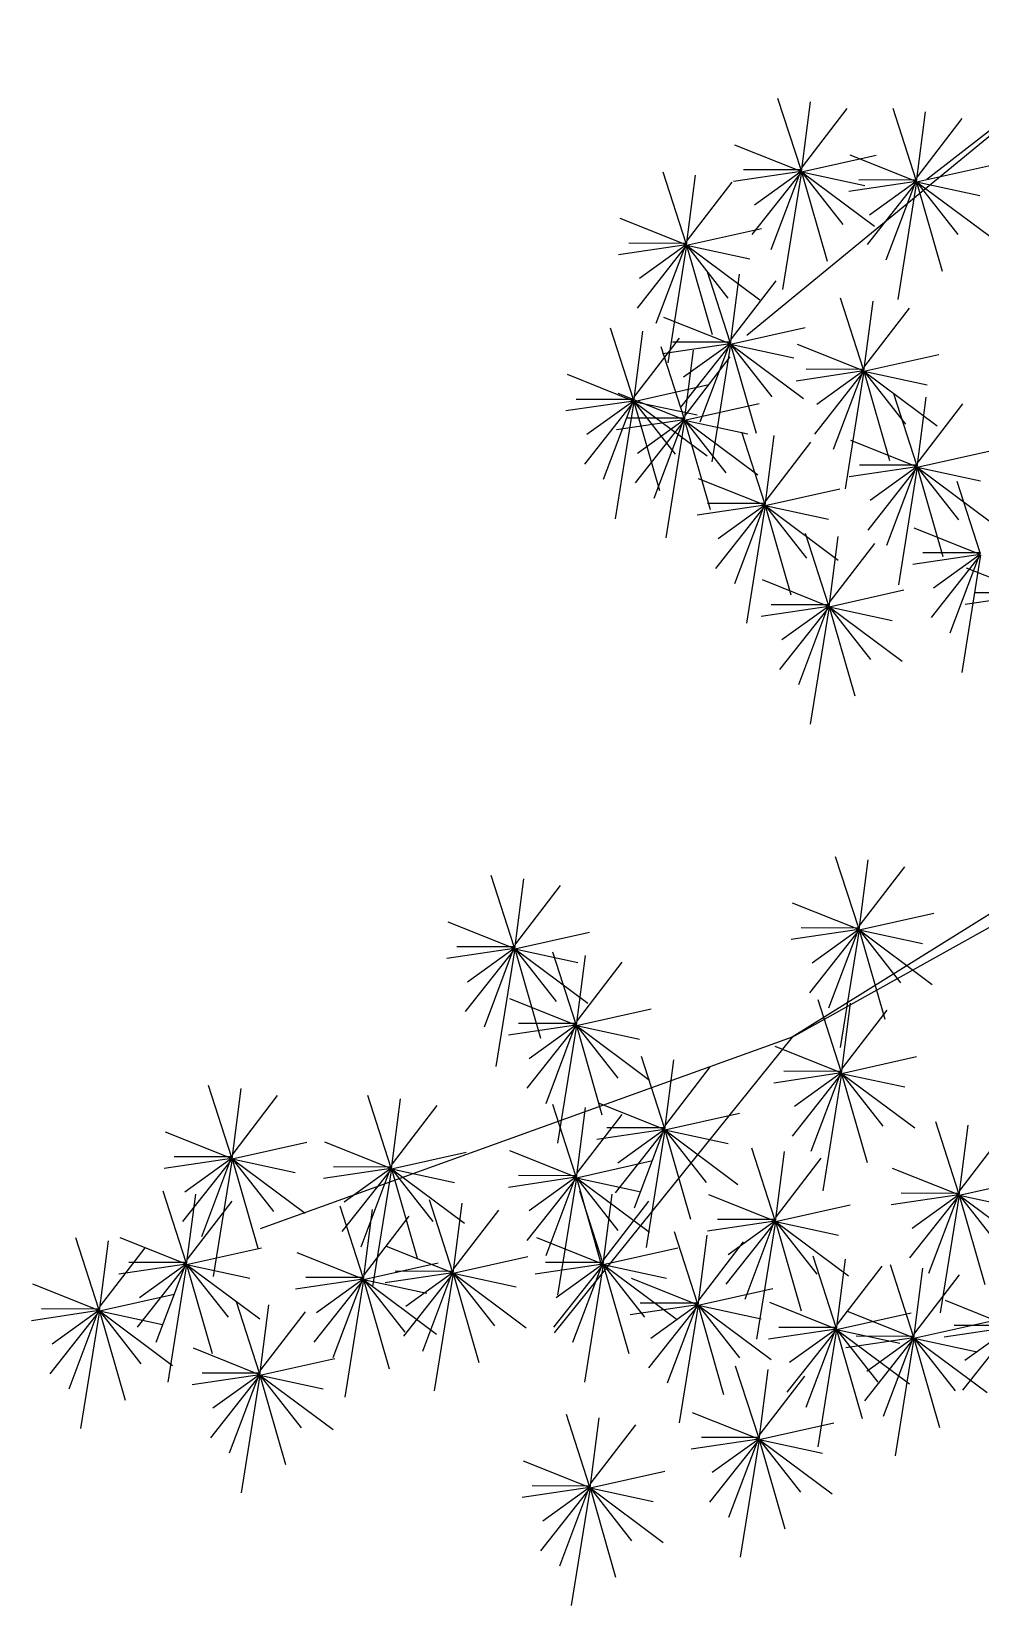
# Model space of a CAD drawing. Extents: x -5.87 to -1.56, y -0.05 to 8.99.
# Drawn here: x -5.657 to -4.517, y 5.954 to 7.847 of the extents above; entities that cross this region are included whole.
import ezdxf

# ---------------------------------------------------------------- set-up
doc = ezdxf.new("R2010")
doc.units = 0
doc.header["$MEASUREMENT"] = 0
doc.layers.get('0').update_dxf_attribs({"linetype": 'CONTINUOUS'})
doc.layers.add('01', color=1, linetype='CONTINUOUS')

msp = doc.modelspace()

# ---------------------------------------------------------------- linework, layer by layer
for p, q in [((-4.7325, 7.6805), (-4.7602, 7.7664)), ((-4.7321, 7.6782), (-4.7212, 7.7626)), ((-4.7308, 7.6844), (-4.6772, 7.7543)), ((-4.5941, 7.6684), (-4.6218, 7.7543)), ((-4.5936, 7.6661), (-4.5828, 7.7505)), ((-4.5924, 7.6723), (-4.5388, 7.7422)), ((-4.7325, 7.6787), (-4.812, 7.7104)), ((-4.7321, 7.6782), (-4.6422, 7.6984)), ((-4.5941, 7.6666), (-4.6735, 7.6983)), ((-4.5936, 7.6661), (-4.5038, 7.6863)), ((-4.8706, 7.5922), (-4.8983, 7.678)), ((-4.8701, 7.5899), (-4.8592, 7.6742)), ((-4.8689, 7.5961), (-4.8152, 7.666)), ((-4.7325, 7.6787), (-4.8137, 7.6666)), ((-4.7325, 7.6805), (-4.8015, 7.6807)), ((-4.7321, 7.6782), (-4.7916, 7.6028)), ((-4.7325, 7.6787), (-4.7886, 7.6383)), ((-4.7325, 7.6805), (-4.7689, 7.5843)), ((-4.7321, 7.6782), (-4.7546, 7.5369)), ((-4.7321, 7.6782), (-4.6442, 7.6128)), ((-4.7321, 7.6782), (-4.7012, 7.571)), ((-4.7321, 7.6782), (-4.656, 7.6618)), ((-4.7321, 7.6782), (-4.6823, 7.6148)), ((-4.5941, 7.6666), (-4.6752, 7.6545)), ((-4.5941, 7.6684), (-4.6631, 7.6686)), ((-4.5936, 7.6661), (-4.6531, 7.5907)), ((-4.5941, 7.6666), (-4.6502, 7.6262)), ((-4.5941, 7.6684), (-4.6305, 7.5722)), ((-4.5936, 7.6661), (-4.6162, 7.5248)), ((-4.5936, 7.6661), (-4.5057, 7.6007)), ((-4.5936, 7.6661), (-4.5628, 7.5589)), ((-4.5936, 7.6661), (-4.5176, 7.6497)), ((-4.5936, 7.6661), (-4.5439, 7.6028)), ((-4.8706, 7.5903), (-4.95, 7.6221)), ((-4.8701, 7.5899), (-4.7802, 7.61)), ((-4.8706, 7.5903), (-4.9517, 7.5783)), ((-4.8706, 7.5922), (-4.9395, 7.5923)), ((-4.8701, 7.5899), (-4.9296, 7.5144)), ((-4.8706, 7.5903), (-4.9267, 7.55)), ((-4.8706, 7.5922), (-4.9069, 7.4959)), ((-4.8701, 7.5899), (-4.8927, 7.4485)), ((-4.8701, 7.5899), (-4.7822, 7.5244)), ((-4.8701, 7.5899), (-4.8392, 7.4827)), ((-4.8701, 7.5899), (-4.7941, 7.5735)), ((-4.8701, 7.5899), (-4.8204, 7.5265)), ((-4.8178, 7.4734), (-4.8455, 7.5592)), ((-4.8173, 7.4711), (-4.8065, 7.5554)), ((-4.8161, 7.4773), (-4.7625, 7.5472)), ((-4.6574, 7.4407), (-4.685, 7.5265)), ((-4.6569, 7.4384), (-4.646, 7.5227)), ((-4.6557, 7.4446), (-4.602, 7.5145)), ((-4.8178, 7.4715), (-4.8972, 7.5033)), ((-4.9339, 7.4046), (-4.9616, 7.4904)), ((-4.9334, 7.4023), (-4.9225, 7.4866)), ((-4.9322, 7.4085), (-4.8785, 7.4784)), ((-4.8173, 7.4711), (-4.7275, 7.4912)), ((-4.873, 7.3819), (-4.9007, 7.4678)), ((-4.8178, 7.4715), (-4.8989, 7.4595)), ((-4.8178, 7.4734), (-4.8868, 7.4735)), ((-4.8173, 7.4711), (-4.8768, 7.3956)), ((-4.8178, 7.4715), (-4.8739, 7.4312)), ((-4.8725, 7.3796), (-4.8617, 7.464)), ((-4.8178, 7.4734), (-4.8542, 7.3771)), ((-4.8173, 7.4711), (-4.8399, 7.3297)), ((-4.8173, 7.4711), (-4.7294, 7.4056)), ((-4.8173, 7.4711), (-4.7865, 7.3639)), ((-4.8173, 7.4711), (-4.7413, 7.4547)), ((-4.8173, 7.4711), (-4.7676, 7.4077)), ((-4.6574, 7.4388), (-4.7368, 7.4706)), ((-4.6569, 7.4384), (-4.567, 7.4585)), ((-4.8713, 7.3858), (-4.8176, 7.4557)), ((-4.6574, 7.4388), (-4.7385, 7.4267)), ((-4.6574, 7.4407), (-4.7263, 7.4408)), ((-4.6569, 7.4384), (-4.7164, 7.3629)), ((-4.6574, 7.4388), (-4.7134, 7.3985)), ((-4.6574, 7.4407), (-4.6937, 7.3444)), ((-4.6569, 7.4384), (-4.6795, 7.297)), ((-4.6569, 7.4384), (-4.569, 7.3729)), ((-4.6569, 7.4384), (-4.626, 7.3312)), ((-4.6569, 7.4384), (-4.5808, 7.422)), ((-4.6569, 7.4384), (-4.6071, 7.375)), ((-4.9339, 7.4027), (-5.0133, 7.4345)), ((-4.9334, 7.4023), (-4.8435, 7.4224)), ((-4.9339, 7.4027), (-5.015, 7.3907)), ((-4.9339, 7.4046), (-5.0028, 7.4047)), ((-4.9334, 7.4023), (-4.9929, 7.3268)), ((-4.9339, 7.4027), (-4.99, 7.3624)), ((-4.9339, 7.4046), (-4.9702, 7.3083)), ((-4.9334, 7.4023), (-4.956, 7.2609)), ((-4.873, 7.3801), (-4.9524, 7.4118)), ((-4.9334, 7.4023), (-4.8455, 7.3368)), ((-4.9334, 7.4023), (-4.9026, 7.2951)), ((-4.9334, 7.4023), (-4.8574, 7.3859)), ((-4.9334, 7.4023), (-4.8837, 7.3389)), ((-4.5934, 7.3254), (-4.6211, 7.4112)), ((-4.5929, 7.3231), (-4.582, 7.4074)), ((-4.873, 7.3819), (-4.942, 7.3821)), ((-4.873, 7.3819), (-4.9094, 7.2856)), ((-4.8725, 7.3796), (-4.7827, 7.3998)), ((-4.5917, 7.3293), (-4.538, 7.3992)), ((-4.873, 7.3801), (-4.9541, 7.368)), ((-4.8725, 7.3796), (-4.932, 7.3042)), ((-4.873, 7.3801), (-4.9291, 7.3397)), ((-4.8725, 7.3796), (-4.8951, 7.2383)), ((-4.8725, 7.3796), (-4.7846, 7.3141)), ((-4.8725, 7.3796), (-4.8417, 7.2724)), ((-4.8725, 7.3796), (-4.7965, 7.3632)), ((-4.8725, 7.3796), (-4.8228, 7.3162)), ((-4.7761, 7.2793), (-4.8038, 7.3651)), ((-4.7757, 7.277), (-4.7648, 7.3613)), ((-4.7744, 7.2832), (-4.7208, 7.3531)), ((-4.5934, 7.3235), (-4.6728, 7.3553)), ((-4.5929, 7.3231), (-4.5031, 7.3432)), ((-4.5934, 7.3254), (-4.6623, 7.3255)), ((-4.5934, 7.3254), (-4.6298, 7.2291)), ((-4.7761, 7.2774), (-4.8556, 7.3092)), ((-4.5934, 7.3235), (-4.6745, 7.3115)), ((-4.5929, 7.3231), (-4.6524, 7.2476)), ((-4.5934, 7.3235), (-4.6495, 7.2832)), ((-4.5929, 7.3231), (-4.6155, 7.1817)), ((-4.5929, 7.3231), (-4.505, 7.2576)), ((-4.5929, 7.3231), (-4.5621, 7.2159)), ((-4.5929, 7.3231), (-4.5169, 7.3067)), ((-4.5929, 7.3231), (-4.5432, 7.2597)), ((-4.5172, 7.22), (-4.5449, 7.3058)), ((-4.7757, 7.277), (-4.6858, 7.2971)), ((-4.7761, 7.2774), (-4.8573, 7.2653)), ((-4.7761, 7.2793), (-4.8451, 7.2794)), ((-4.7757, 7.277), (-4.8352, 7.2015)), ((-4.7761, 7.2774), (-4.8322, 7.2371)), ((-4.7761, 7.2793), (-4.8125, 7.183)), ((-4.7757, 7.277), (-4.7982, 7.1356)), ((-4.7757, 7.277), (-4.6878, 7.2115)), ((-4.7757, 7.277), (-4.7448, 7.1698)), ((-4.7757, 7.277), (-4.6996, 7.2606)), ((-4.7757, 7.277), (-4.7259, 7.2136)), ((-4.5172, 7.2181), (-4.5966, 7.2499)), ((-4.6993, 7.1576), (-4.727, 7.2435)), ((-4.6988, 7.1553), (-4.6879, 7.2397)), ((-4.6976, 7.1616), (-4.6439, 7.2314)), ((-4.5172, 7.2181), (-4.5983, 7.2061)), ((-4.5172, 7.22), (-4.5862, 7.2201)), ((-4.5167, 7.2177), (-4.5763, 7.1422)), ((-4.5172, 7.2181), (-4.5733, 7.1778)), ((-4.5172, 7.22), (-4.5536, 7.1237)), ((-4.5167, 7.2177), (-4.5393, 7.0763)), ((-4.4541, 7.1701), (-4.5335, 7.2018)), ((-4.6993, 7.1558), (-4.7787, 7.1876)), ((-4.6988, 7.1553), (-4.609, 7.1755)), ((-4.6993, 7.1558), (-4.7804, 7.1437)), ((-4.6993, 7.1576), (-4.7682, 7.1578)), ((-4.6988, 7.1553), (-4.7583, 7.0799)), ((-4.6993, 7.1558), (-4.7554, 7.1155)), ((-4.6993, 7.1576), (-4.7357, 7.0614)), ((-4.6988, 7.1553), (-4.7214, 7.014)), ((-4.6988, 7.1553), (-4.6109, 7.0899)), ((-4.6988, 7.1553), (-4.668, 7.0481)), ((-4.6988, 7.1553), (-4.6228, 7.1389)), ((-4.6988, 7.1553), (-4.6491, 7.092)), ((-4.4541, 7.1701), (-4.5352, 7.158)), ((-4.4541, 7.1719), (-4.523, 7.1721)), ((-4.6632, 6.769), (-4.6909, 6.8548)), ((-4.6627, 6.7667), (-4.6519, 6.851)), ((-5.0771, 6.7463), (-5.1048, 6.8322)), ((-4.6615, 6.7729), (-4.6079, 6.8428)), ((-5.0766, 6.744), (-5.0657, 6.8283)), ((-5.0754, 6.7502), (-5.0217, 6.8201)), ((-4.6632, 6.7671), (-4.7426, 6.7989)), ((-5.0771, 6.7445), (-5.1565, 6.7762)), ((-4.6627, 6.7667), (-4.5729, 6.7868)), ((-5.0766, 6.744), (-4.9868, 6.7641)), ((-4.6632, 6.7671), (-4.7443, 6.7551)), ((-4.6632, 6.769), (-4.7322, 6.7691)), ((-4.6627, 6.7667), (-4.7222, 6.6912)), ((-4.6632, 6.7671), (-4.7193, 6.7268)), ((-4.6632, 6.769), (-4.6996, 6.6727)), ((-4.6627, 6.7667), (-4.6853, 6.6253)), ((-4.6627, 6.7667), (-4.5748, 6.7012)), ((-4.6627, 6.7667), (-4.6319, 6.6595)), ((-4.6627, 6.7667), (-4.5867, 6.7503)), ((-4.6627, 6.7667), (-4.613, 6.7033)), ((-5.0771, 6.7445), (-5.1582, 6.7324)), ((-5.0771, 6.7463), (-5.146, 6.7465)), ((-5.0766, 6.744), (-5.1361, 6.6686)), ((-5.0771, 6.7445), (-5.1332, 6.7041)), ((-5.0771, 6.7463), (-5.1135, 6.65)), ((-5.0766, 6.744), (-5.0992, 6.6027)), ((-5.0766, 6.744), (-4.9887, 6.6785)), ((-5.0766, 6.744), (-5.0458, 6.6368)), ((-5.0766, 6.744), (-5.0006, 6.7276)), ((-5.0766, 6.744), (-5.0269, 6.6806)), ((-5.003, 6.6541), (-5.0307, 6.7399)), ((-5.0025, 6.6518), (-4.9916, 6.7361)), ((-5.0013, 6.658), (-4.9476, 6.7279)), ((-5.003, 6.6522), (-5.0824, 6.684)), ((-4.6842, 6.5966), (-4.7119, 6.6825)), ((-5.0025, 6.6518), (-4.9126, 6.6719)), ((-4.6837, 6.5943), (-4.6729, 6.6787)), ((-4.6825, 6.6006), (-4.6288, 6.6704)), ((-5.003, 6.6522), (-5.0841, 6.6401)), ((-5.003, 6.6541), (-5.0719, 6.6542)), ((-5.0025, 6.6518), (-5.062, 6.5763)), ((-5.003, 6.6522), (-5.0591, 6.6119)), ((-5.003, 6.6541), (-5.0394, 6.5578)), ((-5.0025, 6.6518), (-5.0251, 6.5104)), ((-5.0025, 6.6518), (-4.9146, 6.5863)), ((-5.0025, 6.6518), (-4.9717, 6.5446)), ((-5.0025, 6.6518), (-4.9265, 6.6354)), ((-5.0025, 6.6518), (-4.9528, 6.5884)), ((-4.6842, 6.5948), (-4.7636, 6.6265)), ((-4.8967, 6.5286), (-4.9244, 6.6144)), ((-4.8962, 6.5263), (-4.8854, 6.6106)), ((-4.6837, 6.5943), (-4.5939, 6.6145)), ((-4.895, 6.5325), (-4.8414, 6.6024)), ((-4.6842, 6.5948), (-4.7653, 6.5827)), ((-4.6842, 6.5966), (-4.7532, 6.5968)), ((-4.6837, 6.5943), (-4.7432, 6.5189)), ((-4.6842, 6.5948), (-4.7403, 6.5544)), ((-4.6842, 6.5966), (-4.7206, 6.5004)), ((-4.6837, 6.5943), (-4.7063, 6.453)), ((-4.6837, 6.5943), (-4.5958, 6.5289)), ((-4.6837, 6.5943), (-4.6529, 6.4871)), ((-4.6837, 6.5943), (-4.6077, 6.5779)), ((-4.6837, 6.5943), (-4.634, 6.531)), ((-5.4168, 6.4938), (-5.4445, 6.5797)), ((-5.4163, 6.4915), (-5.4055, 6.5759)), ((-5.4151, 6.4977), (-5.3615, 6.5676)), ((-5.2253, 6.4817), (-5.253, 6.5676)), ((-5.2248, 6.4794), (-5.2139, 6.5638)), ((-5.2236, 6.4856), (-5.1699, 6.5555)), ((-5.003, 6.4711), (-5.0307, 6.557)), ((-5.0025, 6.4688), (-4.9916, 6.5532)), ((-4.8967, 6.5267), (-4.9761, 6.5585)), ((-5.0013, 6.4751), (-4.9476, 6.5449)), ((-4.8962, 6.5263), (-4.8064, 6.5464)), ((-4.543, 6.45), (-4.5707, 6.5359)), ((-4.5425, 6.4477), (-4.5317, 6.5321)), ((-5.4168, 6.492), (-5.4962, 6.5237)), ((-5.4163, 6.4915), (-5.3265, 6.5117)), ((-5.2253, 6.4799), (-5.3047, 6.5116)), ((-4.8967, 6.5267), (-4.9778, 6.5147)), ((-4.8967, 6.5286), (-4.9657, 6.5287)), ((-4.8962, 6.5263), (-4.9557, 6.4508)), ((-4.8967, 6.5267), (-4.9528, 6.4864)), ((-4.8967, 6.5286), (-4.9331, 6.4323)), ((-4.8962, 6.5263), (-4.9188, 6.3849)), ((-4.8962, 6.5263), (-4.8083, 6.4608)), ((-4.8962, 6.5263), (-4.8654, 6.4191)), ((-4.8962, 6.5263), (-4.8202, 6.5099)), ((-4.8962, 6.5263), (-4.8465, 6.4629)), ((-4.5413, 6.4539), (-4.4876, 6.5238)), ((-5.4168, 6.492), (-5.4979, 6.4799)), ((-5.4168, 6.4938), (-5.4858, 6.494)), ((-5.4163, 6.4915), (-5.4758, 6.4161)), ((-5.4168, 6.492), (-5.4729, 6.4516)), ((-5.4168, 6.4938), (-5.4532, 6.3976)), ((-5.4163, 6.4915), (-5.4389, 6.3502)), ((-5.4163, 6.4915), (-5.3284, 6.4261)), ((-5.4163, 6.4915), (-5.3855, 6.3843)), ((-5.4163, 6.4915), (-5.3403, 6.4751)), ((-5.4163, 6.4915), (-5.3666, 6.4281)), ((-5.2248, 6.4794), (-5.135, 6.4996)), ((-5.003, 6.4693), (-5.0824, 6.5011)), ((-4.7638, 6.4184), (-4.7915, 6.5043)), ((-4.7633, 6.4161), (-4.7525, 6.5005)), ((-4.7621, 6.4223), (-4.7084, 6.4922)), ((-5.2253, 6.4799), (-5.3064, 6.4678)), ((-5.2253, 6.4817), (-5.2942, 6.4819)), ((-5.2248, 6.4794), (-5.2843, 6.404)), ((-5.2253, 6.4799), (-5.2814, 6.4395)), ((-5.2253, 6.4817), (-5.2617, 6.3855)), ((-5.2248, 6.4794), (-5.2474, 6.3381)), ((-5.2248, 6.4794), (-5.1369, 6.414)), ((-5.2248, 6.4794), (-5.194, 6.3722)), ((-5.2248, 6.4794), (-5.1488, 6.463)), ((-5.2248, 6.4794), (-5.1751, 6.4161)), ((-5.0025, 6.4688), (-4.9126, 6.489)), ((-4.543, 6.4482), (-4.6224, 6.4799)), ((-5.003, 6.4693), (-5.0841, 6.4572)), ((-5.003, 6.4711), (-5.0719, 6.4713)), ((-5.0025, 6.4688), (-5.062, 6.3934)), ((-5.003, 6.4693), (-5.0591, 6.429)), ((-5.003, 6.4711), (-5.0394, 6.3749)), ((-5.0025, 6.4688), (-5.0251, 6.3275)), ((-5.0025, 6.4688), (-4.9146, 6.4034)), ((-5.0025, 6.4688), (-4.9717, 6.3616)), ((-5.0025, 6.4688), (-4.9265, 6.4524)), ((-5.0025, 6.4688), (-4.9528, 6.4055)), ((-4.5425, 6.4477), (-4.4527, 6.4679)), ((-5.4714, 6.3668), (-5.499, 6.4527)), ((-5.4709, 6.3645), (-5.46, 6.4489)), ((-5.4697, 6.3707), (-5.416, 6.4406)), ((-5.1512, 6.3562), (-5.1789, 6.4421)), ((-5.1507, 6.3539), (-5.1398, 6.4383)), ((-4.9708, 6.3668), (-4.9985, 6.4527)), ((-4.9703, 6.3645), (-4.9595, 6.4489)), ((-4.9691, 6.3707), (-4.9155, 6.4406)), ((-4.7638, 6.4166), (-4.8432, 6.4483)), ((-4.7633, 6.4161), (-4.6735, 6.4363)), ((-4.543, 6.4482), (-4.6241, 6.4361)), ((-4.543, 6.45), (-4.612, 6.4502)), ((-4.5425, 6.4477), (-4.602, 6.3723)), ((-4.543, 6.4482), (-4.5991, 6.4078)), ((-4.543, 6.45), (-4.5794, 6.3538)), ((-4.5425, 6.4477), (-4.5651, 6.3064)), ((-4.5425, 6.4477), (-4.4546, 6.3823)), ((-4.5425, 6.4477), (-4.5117, 6.3405)), ((-4.5425, 6.4477), (-4.4665, 6.4313)), ((-4.5425, 6.4477), (-4.4928, 6.3844)), ((-5.2588, 6.3487), (-5.2865, 6.4345)), ((-5.2583, 6.3464), (-5.2475, 6.4307)), ((-5.2571, 6.3526), (-5.2035, 6.4224)), ((-5.1495, 6.3602), (-5.0958, 6.43)), ((-4.7638, 6.4166), (-4.8449, 6.4045)), ((-4.7638, 6.4184), (-4.8328, 6.4186)), ((-4.7633, 6.4161), (-4.8228, 6.3407)), ((-4.7638, 6.4166), (-4.8199, 6.3762)), ((-4.7638, 6.4184), (-4.8002, 6.3222)), ((-4.7633, 6.4161), (-4.7859, 6.2748)), ((-4.7633, 6.4161), (-4.6754, 6.3507)), ((-4.7633, 6.4161), (-4.7325, 6.3089)), ((-4.7633, 6.4161), (-4.6873, 6.3997)), ((-4.7633, 6.4161), (-4.7136, 6.3527)), ((-4.8568, 6.3178), (-4.8845, 6.4037)), ((-4.8563, 6.3155), (-4.8455, 6.3999)), ((-5.5762, 6.3109), (-5.6039, 6.3967)), ((-5.5757, 6.3086), (-5.5649, 6.3929)), ((-5.5745, 6.3148), (-5.5209, 6.3846)), ((-5.4714, 6.365), (-5.5508, 6.3967)), ((-5.4709, 6.3645), (-5.381, 6.3847)), ((-5.2588, 6.3468), (-5.3382, 6.3786)), ((-5.1512, 6.3544), (-5.2306, 6.3862)), ((-4.9708, 6.365), (-5.0502, 6.3967)), ((-4.9703, 6.3645), (-4.8805, 6.3847)), ((-4.8551, 6.3218), (-4.8015, 6.3916)), ((-5.4714, 6.365), (-5.5525, 6.3529)), ((-5.4714, 6.3668), (-5.5403, 6.367)), ((-5.4709, 6.3645), (-5.5304, 6.2891)), ((-5.4714, 6.365), (-5.5274, 6.3246)), ((-5.4714, 6.3668), (-5.5077, 6.2706)), ((-5.4709, 6.3645), (-5.4935, 6.2232)), ((-5.4709, 6.3645), (-5.383, 6.299)), ((-5.4709, 6.3645), (-5.44, 6.2573)), ((-5.4709, 6.3645), (-5.3949, 6.3481)), ((-5.4709, 6.3645), (-5.4211, 6.3011)), ((-5.2583, 6.3464), (-5.1685, 6.3665)), ((-5.1507, 6.3539), (-5.0609, 6.3741)), ((-4.9708, 6.365), (-5.0519, 6.3529)), ((-4.9708, 6.3668), (-5.0398, 6.367)), ((-4.9703, 6.3645), (-5.0298, 6.2891)), ((-4.9708, 6.365), (-5.0269, 6.3246)), ((-4.9708, 6.3668), (-5.0072, 6.2706)), ((-4.9703, 6.3645), (-4.9929, 6.2232)), ((-4.9703, 6.3645), (-4.8824, 6.299)), ((-4.9703, 6.3645), (-4.9395, 6.2573)), ((-4.9703, 6.3645), (-4.8943, 6.3481)), ((-4.9703, 6.3645), (-4.9206, 6.3011)), ((-4.6904, 6.2887), (-4.7181, 6.3746)), ((-4.6899, 6.2864), (-4.679, 6.3707)), ((-4.6887, 6.2926), (-4.635, 6.3625)), ((-4.5974, 6.2781), (-4.625, 6.364)), ((-4.5969, 6.2758), (-4.586, 6.3602)), ((-5.5762, 6.309), (-5.6556, 6.3408)), ((-5.2588, 6.3468), (-5.3399, 6.3347)), ((-5.2588, 6.3487), (-5.3278, 6.3488)), ((-5.2583, 6.3464), (-5.3179, 6.2709)), ((-5.2588, 6.3468), (-5.3149, 6.3065)), ((-5.2588, 6.3487), (-5.2952, 6.2524)), ((-5.2583, 6.3464), (-5.2809, 6.205)), ((-5.2583, 6.3464), (-5.1705, 6.2809)), ((-5.2583, 6.3464), (-5.2275, 6.2392)), ((-5.2583, 6.3464), (-5.1823, 6.33)), ((-5.2583, 6.3464), (-5.2086, 6.283)), ((-5.1512, 6.3544), (-5.2323, 6.3423)), ((-5.1512, 6.3562), (-5.2201, 6.3564)), ((-5.1507, 6.3539), (-5.2102, 6.2785)), ((-5.1512, 6.3544), (-5.2073, 6.314)), ((-5.1512, 6.3562), (-5.1876, 6.26)), ((-5.1507, 6.3539), (-5.1733, 6.2126)), ((-5.1507, 6.3539), (-5.0628, 6.2885)), ((-5.1507, 6.3539), (-5.1199, 6.2467)), ((-5.1507, 6.3539), (-5.0747, 6.3375)), ((-5.1507, 6.3539), (-5.101, 6.2906)), ((-4.8568, 6.316), (-4.9362, 6.3477)), ((-4.5957, 6.282), (-4.542, 6.3519)), ((-5.5757, 6.3086), (-5.4859, 6.3287)), ((-4.8563, 6.3155), (-4.7665, 6.3357)), ((-4.4794, 6.2893), (-4.5588, 6.3211)), ((-5.5762, 6.309), (-5.6573, 6.2969)), ((-5.5762, 6.3109), (-5.6452, 6.311)), ((-5.5757, 6.3086), (-5.6352, 6.2331)), ((-5.5762, 6.309), (-5.6323, 6.2687)), ((-5.5762, 6.3109), (-5.6126, 6.2146)), ((-5.5757, 6.3086), (-5.5983, 6.1672)), ((-5.5757, 6.3086), (-5.4878, 6.2431)), ((-5.5757, 6.3086), (-5.5449, 6.2014)), ((-5.5757, 6.3086), (-5.4997, 6.2922)), ((-5.5757, 6.3086), (-5.526, 6.2452)), ((-5.3833, 6.2338), (-5.411, 6.3196)), ((-5.3828, 6.2314), (-5.3719, 6.3158)), ((-5.3816, 6.2377), (-5.3279, 6.3075)), ((-4.8568, 6.316), (-4.9379, 6.3039)), ((-4.8568, 6.3178), (-4.9258, 6.318)), ((-4.8563, 6.3155), (-4.9158, 6.2401)), ((-4.8568, 6.316), (-4.9129, 6.2756)), ((-4.8568, 6.3178), (-4.8932, 6.2216)), ((-4.8563, 6.3155), (-4.8789, 6.1742)), ((-4.8563, 6.3155), (-4.7684, 6.2501)), ((-4.8563, 6.3155), (-4.8255, 6.2083)), ((-4.8563, 6.3155), (-4.7803, 6.2991)), ((-4.8563, 6.3155), (-4.8066, 6.2522)), ((-4.6904, 6.2869), (-4.7698, 6.3186)), ((-4.6899, 6.2864), (-4.6, 6.3065)), ((-4.5974, 6.2763), (-4.6768, 6.308)), ((-4.6904, 6.2869), (-4.7715, 6.2748)), ((-4.6904, 6.2887), (-4.7593, 6.2889)), ((-4.6899, 6.2864), (-4.7494, 6.211)), ((-4.6904, 6.2869), (-4.7465, 6.2465)), ((-4.6904, 6.2887), (-4.7267, 6.1924)), ((-4.6899, 6.2864), (-4.7125, 6.1451)), ((-4.6899, 6.2864), (-4.602, 6.2209)), ((-4.6899, 6.2864), (-4.6591, 6.1792)), ((-4.6899, 6.2864), (-4.6139, 6.27)), ((-4.6899, 6.2864), (-4.6402, 6.223)), ((-4.5969, 6.2758), (-4.507, 6.296)), ((-4.4794, 6.2893), (-4.5605, 6.2773)), ((-4.4794, 6.2912), (-4.5483, 6.2913)), ((-4.4789, 6.2889), (-4.5384, 6.2134)), ((-4.4794, 6.2893), (-4.5355, 6.249)), ((-4.5974, 6.2763), (-4.6785, 6.2642)), ((-4.5974, 6.2781), (-4.6663, 6.2783)), ((-4.5969, 6.2758), (-4.6564, 6.2004)), ((-4.5974, 6.2763), (-4.6534, 6.2359)), ((-4.5974, 6.2781), (-4.6337, 6.1819)), ((-4.5969, 6.2758), (-4.6195, 6.1345)), ((-4.5969, 6.2758), (-4.509, 6.2104)), ((-4.5969, 6.2758), (-4.566, 6.1686)), ((-4.5969, 6.2758), (-4.5208, 6.2594)), ((-4.5969, 6.2758), (-4.5471, 6.2124)), ((-5.3833, 6.2319), (-5.4627, 6.2637)), ((-5.3828, 6.2314), (-5.2929, 6.2516)), ((-5.3833, 6.2319), (-5.4644, 6.2198)), ((-5.3833, 6.2338), (-5.4522, 6.2339)), ((-5.3828, 6.2314), (-5.4423, 6.156)), ((-5.3833, 6.2319), (-5.4394, 6.1916)), ((-5.3833, 6.2338), (-5.4196, 6.1375)), ((-5.3828, 6.2314), (-5.4054, 6.0901)), ((-5.3828, 6.2314), (-5.2949, 6.166)), ((-5.3828, 6.2314), (-5.352, 6.1242)), ((-5.3828, 6.2314), (-5.3068, 6.2151)), ((-5.3828, 6.2314), (-5.3331, 6.1681)), ((-4.7834, 6.1563), (-4.8111, 6.2422)), ((-4.7829, 6.154), (-4.772, 6.2384)), ((-4.7817, 6.1603), (-4.728, 6.2301)), ((-4.9866, 6.0981), (-5.0143, 6.184)), ((-4.9861, 6.0958), (-4.9752, 6.1801)), ((-4.9849, 6.102), (-4.9312, 6.1719)), ((-4.7834, 6.1545), (-4.8628, 6.1863)), ((-4.7829, 6.154), (-4.6931, 6.1742)), ((-4.7834, 6.1545), (-4.8645, 6.1424)), ((-4.7834, 6.1563), (-4.8523, 6.1565)), ((-4.7829, 6.154), (-4.8424, 6.0786)), ((-4.7834, 6.1545), (-4.8395, 6.1142)), ((-4.7834, 6.1563), (-4.8198, 6.0601)), ((-4.7829, 6.154), (-4.8055, 6.0127)), ((-4.7829, 6.154), (-4.695, 6.0886)), ((-4.7829, 6.154), (-4.7521, 6.0468)), ((-4.7829, 6.154), (-4.7069, 6.1376)), ((-4.7829, 6.154), (-4.7332, 6.0907)), ((-4.9866, 6.0963), (-5.066, 6.128)), ((-4.9861, 6.0958), (-4.8962, 6.116)), ((-4.9866, 6.0963), (-5.0677, 6.0842)), ((-4.9866, 6.0981), (-5.0555, 6.0983)), ((-4.9861, 6.0958), (-5.0456, 6.0204)), ((-4.9866, 6.0963), (-5.0427, 6.0559)), ((-4.9866, 6.0981), (-5.0229, 6.0018)), ((-4.9861, 6.0958), (-5.0087, 5.9545)), ((-4.9861, 6.0958), (-4.8982, 6.0303)), ((-4.9861, 6.0958), (-4.9553, 5.9886)), ((-4.9861, 6.0958), (-4.9101, 6.0794)), ((-4.9861, 6.0958), (-4.9364, 6.0324))]:
    msp.add_line(p, q)
at = {"layer": '01'}
for p, q in [((-4.353, 7.847), (-4.7977, 7.4814)), ((-4.353, 7.847), (-4.5814, 7.6691)), ((-4.0512, 7.0693), (-4.743, 6.638)), ((-4.743, 6.638), (-4.0516, 7.0235)), ((-4.743, 6.638), (-5.3826, 6.4075)), ((-4.743, 6.638), (-5.0293, 6.2823))]:
    msp.add_line(p, q, dxfattribs=at)

doc.saveas('drawing.dxf')
